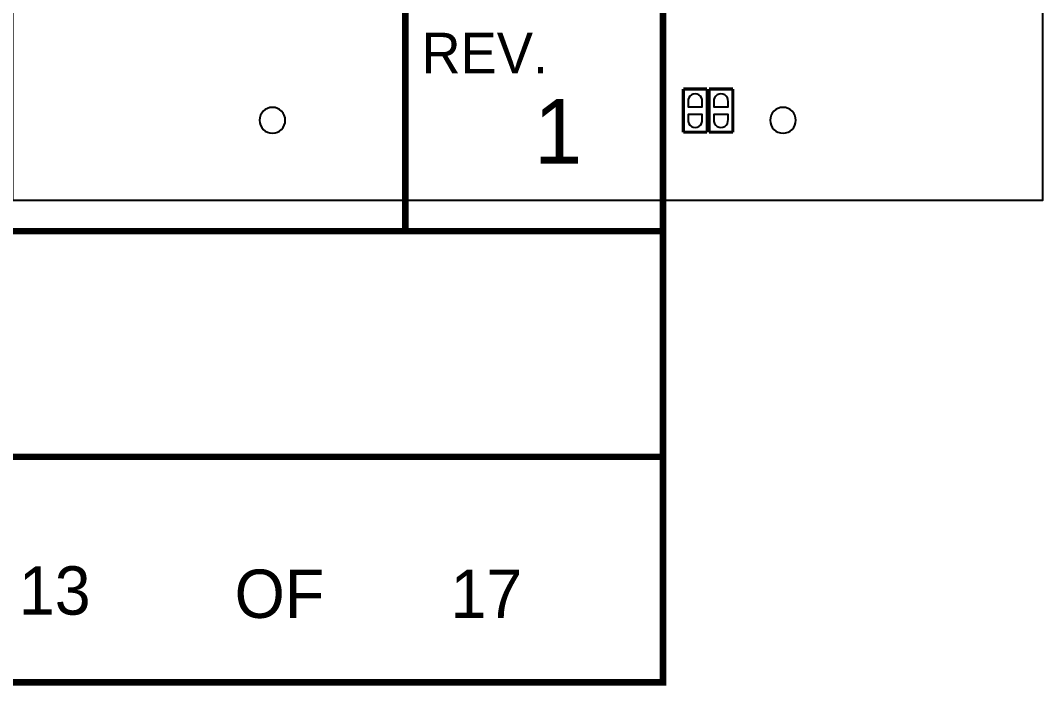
# Model space of a CAD drawing. Extents: x -163 to 81, y -104 to 74.
# Drawn here: x 22.04 to 62.34, y -103.63 to -77.42 of the extents above; entities that cross this region are included whole.
import ezdxf

# ---------------------------------------------------------------- set-up
doc = ezdxf.new("R2010")
doc.units = 0
for name, color, linetype in [('DF_SST', 232, 'CONTINUOUS'), ('DF_TITLE_BLOCK', 85, 'CONTINUOUS'), ('DF_TITLE_DATA', 140, 'CONTINUOUS'), ('PG_DISPLAY_TOP', 85, 'CONTINUOUS')]:
    doc.layers.add(name, color=color, linetype=linetype)

msp = doc.modelspace()

# ---------------------------------------------------------------- linework, layer by layer
at = {"layer": 'DF_TITLE_BLOCK', "const_width": 0.254}
for points in [[(-92.329, -103.505), (47.371, -103.505), (47.371, -76.835), (-92.329, -76.835), (-92.329, -103.505)], [(37.211, -85.725), (37.211, -76.835)], [(-28.829, -85.725), (47.371, -85.725)], [(-92.329, -94.615), (47.244, -94.615)]]:
    msp.add_lwpolyline(points, dxfattribs=at)
at = {"layer": 'PG_DISPLAY_TOP'}
msp.add_lwpolyline([(62.336934, -38.817296), (62.336934, -84.517484), (21.737066, -84.517484), (21.737066, -38.817296)], close=True, dxfattribs=at)
at = {"layer": 'PG_DISPLAY_TOP', "const_width": 0.127}
for points in [[(48.1711, -81.82229), (48.1711, -80.12049)], [(49.1109, -80.12049), (48.1711, -80.12049)], [(49.1109, -81.82229), (49.1109, -80.12049)], [(49.1871, -81.82229), (49.1871, -80.12049)], [(50.1269, -80.12049), (49.1871, -80.12049)], [(50.1269, -81.82229), (50.1269, -80.12049)], [(49.1109, -81.82229), (48.1711, -81.82229)], [(50.1269, -81.82229), (49.1871, -81.82229)]]:
    msp.add_lwpolyline(points, dxfattribs=at)
at = {"layer": 'PG_DISPLAY_TOP'}
for points in [[(48.803814, -80.81899), (48.9204, -80.81899), (48.9204, -80.61706, 1.099998), (48.3616, -80.61706), (48.3616, -80.81899)], [(49.819814, -80.81899), (49.9364, -80.81899), (49.9364, -80.61706, 1.099998), (49.3776, -80.61706), (49.3776, -80.81899)], [(48.478186, -81.12379), (48.3616, -81.12379), (48.3616, -81.32572, 1.099998), (48.9204, -81.32572), (48.9204, -81.12379)], [(49.494186, -81.12379), (49.3776, -81.12379), (49.3776, -81.32572, 1.099998), (49.9364, -81.32572), (49.9364, -81.12379)]]:
    msp.add_lwpolyline(points, format="xyb", close=True, dxfattribs=at)
for points in [[(31.46171, -81.35239, 1), (32.48025, -81.35239, 1), (31.46171, -81.35239)], [(51.59375, -81.35239, 1), (52.61229, -81.35239, 1), (51.59375, -81.35239)]]:
    msp.add_lwpolyline(points, format="xyb", dxfattribs=at)

# ---------------------------------------------------------------- texts
at = {"layer": 'DF_SST'}
msp.add_text('13', height=1.905, dxfattribs=at).set_placement((21.971, -100.838))
at = {"layer": 'DF_TITLE_BLOCK'}
for s, height, p in [('REV.', 1.6002, (37.846, -79.502)), ('OF', 1.905, (30.48, -100.965))]:
    msp.add_text(s, height=height, dxfattribs=at).set_placement(p)
at = {"layer": 'DF_TITLE_DATA'}
for s, height, p in [('1', 2.54, (42.291, -83.058)), ('17', 1.905, (38.989, -100.965))]:
    msp.add_text(s, height=height, dxfattribs=at).set_placement(p)

doc.saveas('drawing.dxf')
